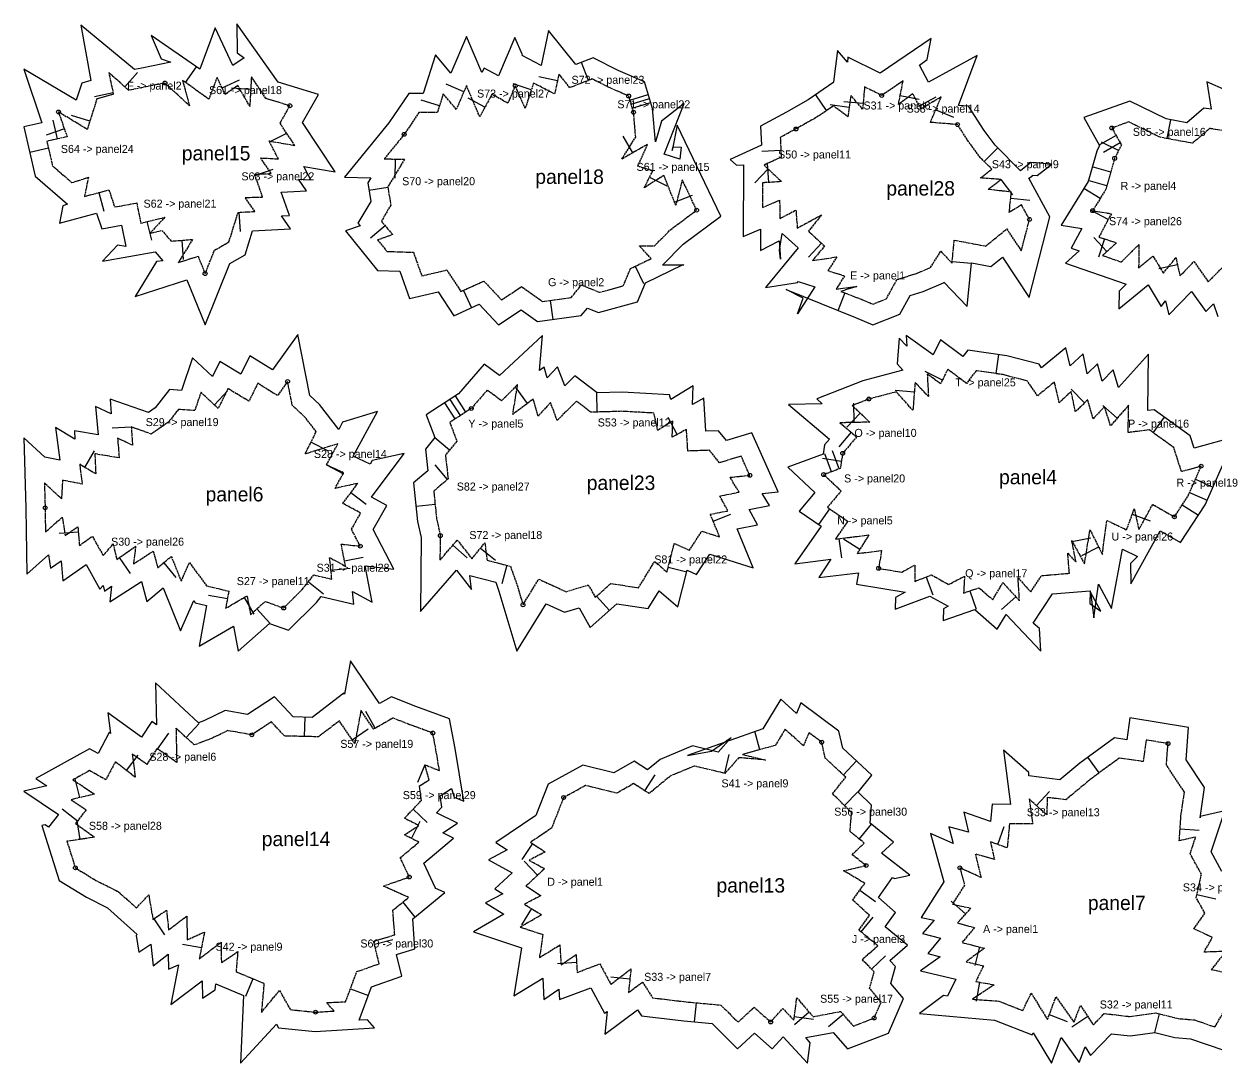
# Model space of a CAD drawing. Header units: millimetres. Extents: x 6 to 1482, y 6 to 1157.
# Drawn here: x 6 to 751, y 6 to 655 of the extents above; entities that cross this region are included whole.
import ezdxf

# ---------------------------------------------------------------- set-up
doc = ezdxf.new("R2010")
doc.units = ezdxf.units.MM
doc.linetypes.add('DASHED', pattern=[1.524, 1.27, -0.254])
for name, color, linetype in [('CUT', 1, 'Continuous'), ('LABELS', 8, 'Continuous'), ('MARKS', 7, 'Continuous'), ('SEAL', 5, 'DASHED')]:
    doc.layers.add(name, color=color, linetype=linetype)

msp = doc.modelspace()

# ---------------------------------------------------------------- linework, layer by layer
at = {"layer": 'CUT'}
for points in [[(200.385, 562.701), (180.122, 593.59), (190, 611.111), (164.815, 618.764), (139.077, 655.135), (139.25, 636.951), (143.604, 633.957), (136.544, 629.019), (125.506, 652.545), (115.86, 626.904), (85.519, 647.944), (91.742, 633.182), (97.797, 631.118), (79.62, 627.503), (75.028, 626.563), (41.651, 654.238), (47.837, 619.65), (42.175, 618.031), (38.773, 607.38), (6.061, 626.75), (17.282, 593.335), (6, 590.724), (13.049, 560.053), (33.303, 542.447), (30.404, 541.508), (28.174, 530.689), (51.393, 536.926), (54.722, 527.087), (67.077, 529.339), (69.79, 516.008), (64.581, 516.992), (55.187, 506.863), (87.966, 512.696), (92.91, 507.02), (88.788, 506.705), (75.49, 484.85), (107.886, 495.154), (119.223, 467.094), (134.706, 505.419), (144.173, 510.918), (148.858, 525.869), (172.677, 527.205), (166.974, 535.277), (172.034, 535.408), (166.841, 549.98), (182.521, 550.744), (177.5, 558.123), (185.23, 557.715), (180.93, 566.064)], [(377.279, 625.962), (361.704, 633.868), (350.914, 629.65), (333.822, 651.05), (329.131, 629.216), (317.369, 635.319), (317.519, 635.779), (312.746, 646.569), (302.539, 622.572), (293.651, 627.559), (292.106, 624.704), (282.597, 647.189), (272.795, 624.324), (263.084, 635.828), (255.518, 611.724), (246.438, 611.712), (233.955, 593.289), (206.385, 559.278), (222.739, 558.965), (220.813, 555.788), (222.685, 544.277), (214.674, 530.592), (216.018, 529.003), (206.938, 525.775), (227.004, 501.167), (240.784, 500.75), (246.915, 483.639), (264.809, 487.815), (274.67, 472.763), (290.502, 479.991), (302.593, 467.094), (316.686, 476.479), (326.952, 469.143), (354.225, 473.009), (358.015, 477.625), (364.955, 474.823), (389.267, 481.443), (394.295, 493.472), (417.898, 504.801), (418.233, 504.443), (404.876, 504.458), (417.948, 517.565), (441.314, 535.043), (414.02, 591.928), (411.052, 575.965), (411.688, 578.358), (416.568, 578.205), (415.867, 570.651), (405.988, 573.676), (418.556, 605.348), (404.284, 594.41), (400.513, 581.431), (398.724, 602.185), (393.698, 618.888)], [(636.101, 560.685), (638.924, 560.371), (648.096, 567.532), (634.983, 568.525), (628.585, 563.42), (612.686, 579.382), (605.936, 588.478), (596.064, 603.708), (589.831, 604.208), (601.584, 635.284), (571.127, 618.73), (565.432, 629.401), (570.202, 632.928), (572.83, 646.037), (540.979, 624.289), (520.835, 634.373), (520.555, 631.258), (514.334, 638.514), (511.686, 618.997), (512.056, 618.717), (495.864, 607.574), (482.508, 599.962), (466.181, 591.206), (466.756, 579.404), (447.314, 570.43), (451.116, 566.822), (455.478, 567.102), (455.328, 522.256), (466.212, 526.893), (466.261, 513.653), (477.745, 519.702), (478.641, 508.186), (477.965, 513.75), (479.686, 524.247), (489.662, 515.207), (469.27, 490.489), (489.358, 493.636), (489.733, 494.221), (500.145, 490.97), (489.374, 474.091), (492.836, 483.744), (482.153, 489.212), (525.493, 471.65), (536.414, 467.094), (553.302, 473.905), (559.619, 485.384), (567.869, 488.004), (580.551, 493.387), (580.756, 493.712), (595.352, 478.586), (597.917, 505.814), (610.116, 503.525), (617.322, 509.38), (633.943, 484.267), (647.021, 534.559), (633.758, 558.834), (636.052, 560.231)], [(177.155, 461.094), (161.26, 439.079), (147.201, 447.869), (141.6, 436.427), (128.534, 444.265), (123.837, 434.77), (111.395, 446.5), (104.391, 426.22), (96.969, 426.741), (88.005, 415.22), (83.806, 412.295), (59.951, 420.797), (60.551, 411.59), (50.84, 416.236), (52.33, 398.399), (37.646, 400.863), (37.884, 395.809), (25.836, 403.028), (28.455, 382.641), (19.064, 384.467), (19.068, 384.525), (6, 396.601), (7.305, 352.607), (7.84, 311.465), (21.408, 323.424), (22.635, 315.177), (29.354, 319.65), (30.285, 307.15), (44.875, 317.531), (53.568, 302.095), (55.471, 304.331), (56.293, 300.774), (60.79, 303.877), (59.627, 294.032), (79.466, 306.798), (82.745, 294.283), (93.069, 302.792), (103.785, 275.939), (112.09, 294.872), (113.081, 293.528), (120.16, 291.806), (115.439, 266.524), (136.868, 279.028), (139.977, 263.22), (159.455, 280.699), (171.399, 276.392), (188.787, 293.803), (191.785, 297.529), (212.112, 292.712), (211.293, 300.546), (223.659, 293.949), (219.177, 316.516), (237.067, 314.595), (224.318, 339.219), (232.851, 354.359), (223.227, 359.536), (243.514, 386.69), (223.593, 382.412), (222.397, 380.215), (211.71, 385.163), (226.823, 413.051), (205.047, 406.309), (202.751, 401.726), (190.739, 417.37), (184.717, 423.04)], [(402.917, 301.031), (414.547, 290.972), (420.412, 313.844), (426.298, 311.192), (434.6, 324.002), (461.551, 315.315), (451.499, 339.83), (464.282, 342.269), (459.109, 351.701), (471.893, 354.3), (467.32, 361.835), (477.275, 362.803), (460.723, 399.761), (444.859, 394.845), (439.994, 400.984), (432.027, 400.716), (430.767, 421.269), (423.682, 417.454), (424.046, 429.137), (410.09, 420.426), (409.423, 423.48), (379.726, 425.141), (364.102, 424.669), (350.236, 435.353), (343.898, 429.072), (339.44, 441), (332.918, 433.958), (330.987, 440.778), (328.05, 438.586), (329.975, 460.456), (303.183, 435.496), (293.631, 442.553), (277.564, 424.021), (257.39, 410.972), (262.803, 396.731), (256.868, 389.475), (258.4, 375.901), (249.514, 368.38), (251.912, 344.322), (254.144, 334.286), (253.681, 288.054), (276.316, 313.808), (285.723, 301.753), (285.746, 301.781), (284.563, 310.543), (300.81, 306.331), (302.753, 300.784), (313.991, 263.22), (332.319, 292.963), (343.804, 287.675), (352.86, 290.403), (359.784, 278.092), (376.421, 292.878), (396.104, 289.878)], [(487.725, 317.873), (510.02, 320.781), (502.695, 309.29), (527.358, 312.311), (526.183, 305.157), (556.527, 300.168), (550.418, 296.843), (550.364, 289.47), (572.058, 297.727), (583.476, 291.326), (580.566, 289.812), (580.199, 282.476), (600.013, 289.346), (614.119, 277.041), (619.611, 286.135), (641.238, 263.22), (640.369, 277.437), (636.537, 280.768), (648.571, 299.058), (672.064, 301.04), (671.946, 293.063), (678.88, 288.31), (672.307, 300.165), (674.366, 284.079), (677.261, 305.145), (685.527, 289.955), (692.273, 327), (701.604, 322.502), (697.379, 318.088), (697.62, 305.464), (715.823, 338.515), (728.593, 331.248), (743.919, 354.628), (762.638, 397.256), (737.07, 390.103), (734.56, 397.905), (712.169, 414.085), (708.096, 413.553), (708.59, 448.92), (689.905, 428.018), (686.417, 439.127), (679.712, 432.048), (676.694, 442.737), (670.279, 436.596), (667.724, 449.097), (659.698, 441.51), (657.014, 452.803), (641.773, 440.37), (640.294, 442.513), (620.101, 447.801), (595.617, 451.348), (592.524, 447.305), (578.694, 457.689), (574.123, 448.33), (557.114, 460.379), (557.551, 453.838), (552.87, 458.909), (551.612, 442.77), (555.181, 438.76), (530.121, 432.205), (501.438, 420.891), (504.799, 417.734), (483.682, 417.286), (509.289, 395.749), (506.211, 392.133), (505.277, 386.265), (483.275, 378.197), (500.032, 362.388), (490.28, 350.749), (503.984, 341.366)], [(224.959, 28.094), (220.645, 33.007), (215.485, 32.766), (223.271, 53.701), (242.214, 60.306), (238.875, 73.954), (250.338, 77.465), (248.953, 96.187), (269.075, 112.483), (263.013, 115.207), (263.174, 115.263), (255.924, 131.01), (274.49, 146.424), (267.674, 149.887), (276.816, 155.874), (263.682, 162.406), (267.018, 165.873), (266.032, 173.062), (273.194, 177.555), (274.749, 172.097), (280.955, 169.59), (275.474, 202.592), (271.991, 221.131), (250.799, 228.838), (235.601, 234.838), (228.235, 230.583), (210.101, 257.22), (206.266, 236.505), (205.937, 236.988), (186.112, 221.933), (174.217, 222.212), (162.572, 234.878), (145.799, 223.703), (131.679, 226.176), (118.418, 219.792), (115.15, 218.567), (88.337, 243.44), (88.967, 217.332), (85.938, 219.469), (79.556, 209.657), (58.495, 224.71), (60.091, 211.803), (59.281, 212.434), (52.358, 199.459), (47.083, 202.404), (13.447, 183.881), (20.44, 179.266), (6, 175.809), (27.586, 161.405), (21.345, 153.295), (19.314, 154.784), (17.163, 154.477), (28.104, 120.098), (45.113, 109.678), (58.297, 103.044), (76.795, 86.379), (76.147, 85.713), (77.89, 75.411), (85.289, 80.398), (86.724, 66.784), (96.234, 74.027), (96.416, 64.618), (102.673, 67.439), (97.887, 42.615), (117.454, 57.515), (117.53, 46.497), (125.57, 51.856), (125.874, 55.449), (143.286, 48.15), (141.368, 6), (163.808, 30.253), (164.987, 28.151), (188, 25.773)], [(491.455, 231.105), (488.582, 224.403), (478.809, 233.329), (467.658, 214.758), (420.637, 198.165), (435.553, 200.835), (447.762, 209.297), (439.743, 200.318), (423.735, 204.093), (403.534, 195.713), (395.685, 189.203), (387.322, 194.608), (374.639, 187.414), (355.219, 192.178), (333.621, 180.313), (325.849, 160.66), (300.902, 143.908), (308.022, 139.184), (296.241, 133.081), (310.961, 124.949), (300.265, 114.948), (305.211, 111.741), (294.288, 106.043), (305.911, 98.953), (286.955, 88.035), (316.871, 78.113), (312.185, 48.06), (330.103, 59.102), (330.92, 45.839), (340.295, 52.137), (340.697, 45.687), (360.232, 53.079), (368.818, 37.158), (370.385, 38.361), (368.879, 24.075), (389.331, 39.34), (391.787, 35.562), (418.373, 32.352), (435.988, 30.732), (451.837, 14.946), (462.361, 24.709), (473.499, 14.918), (480.274, 22.404), (495.564, 6), (497.237, 18.685), (494.452, 21.921), (511.629, 25.224), (520.561, 14.879), (546.225, 24.798), (555.51, 46.287), (547.601, 55.645), (550.547, 66.385), (547.041, 70.028), (558.025, 79.647), (543.994, 91.192), (550.45, 100.04), (539.814, 109.54), (548.713, 121.915), (549.853, 121.235), (559.472, 123.473), (541.818, 137.128), (549.166, 144.086), (534.582, 155.986), (535.507, 167.043), (527.276, 175.222), (535.7, 185.903), (517.516, 202.754), (515.212, 213.374)]]:
    msp.add_lwpolyline(points, close=True, dxfattribs=at)
for points in [[(769.652, 608.108), (744.97, 618.935), (747.752, 601.758), (743.143, 602.479), (732.58, 593.399), (719.545, 595.787), (696.986, 606.883), (668.128, 596.583), (678.025, 579.187), (676.192, 575.523), (670.77, 556.659), (654.096, 529.349), (666.813, 527.344), (660.223, 515.003), (665.216, 513.375), (656.77, 505.708), (694.671, 492.617), (690.167, 488.17), (690.004, 477.189), (708.264, 492.109), (716.458, 478.691), (719.253, 482.136), (721.172, 473.3), (735.455, 487.956), (744.292, 475.418), (749.21, 480.36), (751.767, 472.34)], [(754.336, 125.802), (747.612, 138.011), (756.143, 163.629), (740.862, 160.153), (740.791, 159.177), (743.489, 178.197), (732.021, 195.391), (733.552, 215.628), (696.948, 221.634), (695.036, 207.995), (687.215, 209.184), (665.58, 193.273), (653.237, 183.036), (633.787, 185.46), (633.856, 187.472), (617.981, 201.4), (622.367, 167.562), (610.81, 167.685), (609.794, 156.953), (593.288, 162.815), (596.141, 150.22), (583.89, 153.664), (586.454, 143.107), (572.429, 149.503), (580.672, 119.149), (566.501, 97.005), (574.705, 95.318), (567.282, 86.992), (578.618, 83.963), (570.674, 74.455), (578.425, 72.465), (566.222, 63.596), (588.098, 58.532), (582.944, 47.858), (580.574, 48.269), (565.472, 37.114), (612.407, 32.892), (635.822, 23.624), (636.448, 24.89), (648.038, 6), (654.043, 22.011), (665.181, 6.386), (668.92, 16.1), (672.413, 10.879), (685.469, 24.392), (697.06, 23.039), (712.507, 25.177), (725.067, 22.012), (734.793, 21.179), (755.546, 14.013)]]:
    msp.add_lwpolyline(points, dxfattribs=at)
at = {"layer": 'MARKS'}
for p, q in [((106.982, 618.498), (113.953, 628.265)), ((358.674, 619.799), (354.305, 630.975)), ((69.097, 615.792), (77.036, 624.791)), ((129.829, 615.08), (140.693, 620.177)), ((339.334, 619.576), (327.602, 622.096)), ((61.764, 612.108), (50.04, 609.551)), ((147.717, 614.208), (135.735, 614.868)), ((280.838, 612.63), (269.808, 617.358)), ((323.015, 613.955), (311.608, 617.681)), ((384.582, 607.538), (396.073, 610.995)), ((507.499, 601.014), (500.696, 610.899)), ((265.652, 603.942), (254.203, 607.536)), ((294.051, 603.085), (283.497, 608.796)), ((385.346, 604.998), (396.837, 608.455)), ((386.111, 602.457), (397.602, 605.915)), ((521.606, 602.855), (509.715, 604.468)), ((530.279, 605.362), (518.327, 606.435)), ((553.436, 610.351), (565.202, 607.992)), ((565.423, 603.931), (576.009, 609.581)), ((47.191, 594.296), (35.76, 597.947)), ((575.624, 601.444), (586.671, 596.757)), ((31.324, 589.5), (19.991, 585.553)), ((27.07, 583.283), (24.364, 594.974)), ((720.278, 583.453), (722.441, 595.256)), ((159.536, 581.394), (170.204, 586.889)), ((386.455, 574.615), (380.477, 585.02)), ((688.29, 585.411), (677.86, 579.477)), ((689.827, 575.956), (679.095, 581.325)), ((21.355, 577.487), (9.66, 574.799)), ((478.939, 575.928), (466.953, 575.344)), ((605.854, 569.237), (614.356, 577.706)), ((690.951, 580.734), (680.521, 574.8)), ((237.919, 570.677), (237.69, 558.679)), ((471.42, 556.1), (470.651, 568.076)), ((150.377, 560.433), (161.68, 564.461)), ((396.831, 559.297), (407.579, 553.96)), ((470.994, 564.506), (462.735, 555.8)), ((684.946, 562.538), (673.413, 565.853)), ((233.442, 552.893), (221.597, 550.966)), ((616.228, 557.875), (623.612, 548.416)), ((678.353, 546.05), (668.111, 552.304)), ((682.472, 553.933), (670.939, 557.248)), ((52.923, 549.762), (56.036, 538.173)), ((412.462, 543.784), (423.62, 548.199)), ((622.5, 546.356), (634.432, 545.08)), ((140.369, 537.412), (141.041, 525.431)), ((683.349, 532.832), (672.764, 538.485)), ((82.92, 531.6), (85.79, 519.948)), ((231.709, 529.04), (222.549, 521.287)), ((682.536, 512.891), (674.471, 521.776)), ((104.614, 519.948), (105.527, 507.983)), ((504.205, 518.221), (496.147, 509.329)), ((681.098, 520.819), (677.379, 509.41)), ((585.949, 506.717), (597.896, 505.592)), ((387.941, 503.733), (393.134, 492.915)), ((726.648, 504.627), (714.921, 502.08)), ((280.633, 488.677), (285.617, 477.761)), ((518.882, 487.078), (514.549, 475.887)), ((334.716, 482.363), (336.4, 470.482)), ((613.417, 436.644), (615.138, 448.52)), ((579.817, 432.647), (569.035, 437.913)), ((124.999, 417.184), (133.23, 425.916)), ((320.686, 418.109), (313.506, 427.724)), ((364.217, 412.667), (363.855, 424.662)), ((562.277, 425.189), (550.313, 426.122)), ((668.578, 418.355), (660.279, 427.023)), ((275.419, 408.342), (268.902, 418.418)), ((278.784, 410.519), (272.266, 420.595)), ((282.148, 412.695), (275.631, 422.771)), ((524.674, 406.152), (524.42, 418.149)), ((528.427, 412.003), (520.211, 403.256)), ((689.035, 408.876), (680.031, 416.808)), ((73.116, 403.317), (61.142, 402.536)), ((414.114, 398.672), (408.425, 409.238)), ((711.55, 399.727), (718.579, 409.453)), ((271.939, 388.947), (262.65, 396.544)), ((522.764, 400.095), (515.04, 390.912)), ((44.049, 378.125), (50.217, 388.418)), ((185.409, 393.903), (196.138, 388.527)), ((515.336, 377.172), (511.205, 388.438)), ((516.719, 381.812), (504.868, 383.699)), ((510.48, 375.391), (506.349, 386.658)), ((195.113, 379.723), (205.663, 374.006)), ((270.604, 370.51), (262.851, 379.669)), ((737.851, 370.654), (748.838, 365.829)), ((210.362, 362.407), (219.943, 355.182)), ((734.243, 362.438), (745.23, 357.613)), ((262.922, 354.849), (250.981, 353.658)), ((509.233, 352.315), (502.453, 342.414)), ((729.654, 354.755), (739.69, 348.176)), ((436.642, 344.434), (447.745, 348.986)), ((698.385, 348.819), (709.665, 344.727)), ((40.042, 337.718), (28.076, 336.827)), ((273.94, 329.446), (283.037, 321.62)), ((515.184, 333.556), (516.736, 321.656)), ((528.139, 326.88), (518.021, 333.331)), ((660.763, 331.719), (672.536, 334.038)), ((677.425, 328.348), (666.716, 322.934)), ((65.629, 321.797), (72.445, 311.92)), ((206.295, 319.779), (218.065, 322.117)), ((291.29, 327.712), (300.619, 320.164)), ((93.36, 318.583), (100.993, 309.324)), ((197.836, 313.862), (209.771, 315.109)), ((307.627, 316.96), (304.615, 305.344)), ((408.545, 315.878), (420.169, 312.897)), ((183.767, 306.706), (193.115, 299.182)), ((569.577, 309.622), (573.845, 298.406)), ((133.137, 295.929), (121.341, 298.131)), ((596.964, 300.99), (600.896, 289.653)), ((143.55, 296.821), (149.598, 286.457)), ((363.806, 297.72), (371.777, 288.751)), ((625.645, 297.333), (616.771, 289.254)), ((151.578, 289.754), (159.592, 280.823)), ((225.556, 215.179), (219.555, 225.57)), ((107.435, 209.356), (115.596, 218.154)), ((181.412, 210.04), (181.693, 222.037)), ((89.582, 202.212), (96.499, 212.018)), ((211.131, 207.986), (221.058, 214.729)), ((465.797, 201.792), (462.597, 213.357)), ((70.058, 188.82), (77.435, 198.285)), ((443.866, 187.017), (446.62, 198.696)), ((517.928, 186.011), (526.085, 194.813)), ((677.812, 187.374), (670.703, 197.041)), ((256.498, 192.413), (252.003, 181.287)), ((40.891, 171.823), (38.097, 183.493)), ((393.928, 176.05), (400.442, 186.128)), ((518.579, 166.947), (527.037, 175.459)), ((638.606, 166.847), (646.712, 175.696)), ((39.514, 157.229), (30.004, 164.548)), ((249.22, 164.681), (257.868, 156.362)), ((41.096, 145.767), (39.403, 157.647)), ((248.114, 146.365), (253.55, 157.063)), ((527.858, 145.984), (535.445, 155.281)), ((614.347, 142.601), (618.363, 153.909)), ((728.273, 152.438), (740.242, 151.574)), ((323.672, 143.203), (317.038, 133.203)), ((326.837, 123.365), (318.641, 132.131)), ((528.248, 114.009), (537.991, 107.004)), ((242.754, 106.609), (250.306, 97.283)), ((594.228, 99.186), (585.271, 107.171)), ((738.808, 111.316), (750.52, 108.702)), ((323.059, 102.548), (316.809, 92.304)), ((529.016, 87.975), (536.641, 97.242)), ((87.13, 96.111), (93.837, 86.161)), ((224.948, 80.379), (236.604, 83.231)), ((116.917, 77.932), (105.134, 80.204)), ((602.985, 78.549), (600.001, 66.926)), ((351.278, 68.798), (339.301, 68.051)), ((535.539, 64.673), (544.184, 72.995)), ((384.558, 58.352), (372.624, 59.61)), ((149.059, 58.741), (144.42, 47.674)), ((209.977, 52.38), (221.224, 48.197)), ((603.053, 56.553), (601.005, 44.729)), ((425.921, 43.709), (424.822, 31.759)), ((496.579, 37.844), (487.484, 30.016)), ((487.298, 35.087), (499.195, 33.517)), ((517.802, 36.436), (508.719, 28.594)), ((646.585, 36.3), (657.821, 32.086)), ((670.622, 35.137), (660.648, 28.464)), ((715.19, 36.876), (712.258, 25.239))]:
    msp.add_line(p, q, dxfattribs=at)
for centre in [(94.119, 618.152), (312.962, 616.417), (383.818, 610.078), (383.818, 610.078), (541.917, 610.4), (172.203, 603.977), (172.203, 603.977), (27.632, 600.101), (386.875, 599.917), (488.316, 589.46), (589.21, 592.219), (685.629, 590.088), (243.601, 586.132), (687.42, 571.144), (426.284, 538.786), (673.687, 538.408), (634.211, 532.978), (634.211, 532.978), (119.222, 499.128), (170.755, 431.73), (170.755, 431.73), (533.855, 420.778), (285.513, 414.871), (517.532, 386.92), (741.458, 378.869), (741.458, 378.869), (459.5, 373.132), (459.5, 373.132), (505.624, 373.61), (19.302, 352.863), (724.734, 347.251), (266.167, 335.498), (216.142, 328.911), (539.968, 315.052), (539.968, 315.052), (168.296, 290.267), (317.816, 292.302), (148.457, 211.054), (261.461, 212.192), (504.437, 206.443), (504.437, 206.443), (720.756, 205.567), (720.756, 205.567), (343.189, 171.878), (38.184, 127.996), (532.148, 129.436), (590.709, 127.978), (246.75, 122.243), (188.243, 37.812), (188.243, 37.812), (472.538, 31.74), (537.205, 34.177)]:
    msp.add_circle(centre, 1.2, dxfattribs=at)
at = {"layer": 'SEAL'}
for points in [[(175.187, 579.235), (166.08, 593.118), (172.203, 603.977), (157.231, 608.527), (148.15, 622.072), (147.132, 603.583), (139.705, 616.587), (131.737, 611.014), (126.723, 621.7), (121.595, 608.068), (105.13, 619.82), (109.497, 603.851), (94.119, 618.152), (81.995, 615.741), (71.575, 613.606), (59.023, 624.679), (61.96, 611.208), (51.652, 608.26), (45.572, 589.226), (27.632, 600.101), (33.01, 584.657), (20.379, 581.734), (23.869, 566.547), (36.058, 555.952), (46.318, 559.273), (43.856, 547.327), (59.152, 551.435), (62.767, 540.751), (76.492, 543.253), (79.057, 530.649), (94.14, 534.363), (84.733, 524.258), (92.197, 526.109), (98.003, 519.444), (111.395, 520.466), (102.465, 506.012), (114.824, 510.013), (119.222, 499.128), (125.12, 513.729), (134.116, 518.954), (139.892, 537.385), (150.375, 537.973), (144.217, 546.689), (155.173, 546.974), (150.111, 561.179), (160.56, 561.688), (153.961, 571.385), (164.991, 570.802), (159.227, 581.994)], [(372.184, 615.091), (361.066, 620.734), (347.053, 615.256), (340.239, 623.787), (337.561, 611.323), (324.388, 618.158), (319.207, 602.297), (312.962, 616.417), (308.342, 605.555), (298.405, 611.131), (290.777, 597.036), (282.522, 616.558), (276.164, 601.729), (267.995, 611.406), (264.332, 599.735), (252.808, 599.72), (243.601, 586.132), (231.177, 570.806), (243.799, 570.564), (233.367, 553.35), (235.223, 541.941), (229.321, 531.86), (236.389, 523.509), (226.994, 520.169), (232.843, 512.996), (249.323, 512.497), (254.604, 497.756), (270.251, 501.407), (279.061, 487.959), (293.36, 494.487), (304.398, 482.714), (316.926, 491.057), (330.022, 481.698), (347.915, 484.235), (354.334, 492.052), (365.701, 487.463), (380.457, 491.481), (384.984, 502.314), (397.949, 508.537), (390.509, 516.474), (399.901, 516.463), (410.065, 526.654), (426.284, 538.786), (417.322, 557.802), (413.266, 541.751), (405.851, 560.493), (393.587, 552.762), (398.828, 563.318), (389.534, 566.164), (395.609, 579.874), (379.562, 570.655), (388.212, 584.411), (386.875, 599.917), (383.818, 610.078)], [(622.899, 550.082), (608.327, 551.706), (616.271, 557.909), (603.638, 558.866), (610.628, 564.444), (603.569, 571.531), (596.073, 581.632), (589.21, 592.219), (572.286, 593.576), (579.026, 609.464), (566.454, 601.999), (561.389, 611.489), (552.32, 604.784), (555.274, 619.52), (541.917, 610.4), (531.212, 615.759), (529.963, 601.849), (522.63, 610.402), (520.816, 597.032), (511.72, 603.919), (502.248, 597.4), (488.316, 589.46), (478.536, 584.215), (479.135, 571.902), (468.414, 566.953), (479.32, 556.607), (467.44, 555.845), (467.389, 540.439), (478.144, 545.021), (478.187, 533.498), (488.293, 538.821), (489.17, 527.561), (504.257, 535.756), (496.105, 525.563), (506.208, 516.406), (498.643, 507.236), (513.823, 509.614), (508.308, 500.992), (518.704, 497.746), (513.367, 489.382), (526.323, 491.102), (516.418, 488.032), (529.97, 482.785), (536.491, 480.064), (544.849, 483.435), (551.418, 495.371), (563.7, 499.271), (572.403, 502.965), (578.764, 513.057), (585.854, 505.709), (587.203, 520.034), (606.864, 516.345), (620.025, 527.039), (629.101, 513.326), (634.211, 532.978), (629.257, 542.045), (621.537, 537.344)], [(512.973, 333.267), (533.956, 336.004), (526.491, 324.295), (541.794, 326.169), (539.968, 315.052), (554.408, 312.677), (562.566, 317.117), (562.492, 306.925), (573.033, 310.937), (583.688, 304.964), (593.596, 310.12), (593.072, 299.641), (602.657, 302.964), (611.236, 295.48), (617.655, 306.109), (627.933, 294.819), (627.099, 309.05), (635.026, 300.304), (641.751, 310.526), (659.125, 311.991), (658.105, 324.431), (663.297, 318.85), (660.628, 332.4), (668.579, 317.873), (672.025, 339.028), (679.749, 323.751), (682.519, 345.025), (694.852, 339.079), (699.647, 352.299), (702.511, 339.22), (711.182, 354.963), (724.734, 347.251), (733.335, 360.37), (741.458, 378.869), (729.184, 375.435), (724.342, 390.483), (709, 401.57), (695.823, 399.851), (696.162, 416.966), (684.836, 404.108), (681.086, 416.049), (673.902, 408.465), (670.571, 420.263), (662.874, 412.895), (660.287, 425.554), (652.83, 418.505), (649.765, 431.404), (639.283, 422.853), (632.947, 432.032), (617.713, 436.021), (600.868, 438.462), (594.828, 430.568), (583.103, 439.373), (578.708, 430.376), (570.367, 436.285), (571.084, 422.336), (562.739, 431.113), (561.384, 413.744), (551.106, 425.291), (533.855, 420.778), (523.453, 416.675), (534.435, 406.359), (515.786, 405.964), (526.25, 397.163), (517.532, 386.92), (516.02, 377.423), (505.624, 373.61), (516.497, 363.353), (507.972, 353.179), (520.715, 344.453)], [(170.755, 431.73), (164.418, 422.952), (152.126, 430.637), (146.632, 419.414), (133.52, 427.28), (127.404, 414.917), (116.675, 425.03), (112.729, 413.604), (102.511, 414.322), (96.358, 406.414), (85.596, 398.917), (73.113, 403.366), (73.859, 391.919), (64.541, 396.378), (65.574, 384.009), (50.332, 386.566), (50.923, 374.005), (40.89, 380.017), (42.473, 367.69), (30.205, 370.076), (29.499, 358.546), (18.842, 368.394), (19.302, 352.863), (19.499, 337.738), (30.031, 347.02), (31.724, 335.641), (39.797, 341.014), (40.672, 329.267), (48.787, 335.04), (55.582, 322.974), (61.792, 330.268), (64.009, 320.678), (75.82, 328.829), (74.528, 317.89), (86.882, 325.84), (89.596, 315.481), (98.121, 322.507), (104.308, 307.004), (109.432, 318.687), (120.151, 304.158), (134.043, 300.78), (132.051, 290.111), (145.387, 297.893), (147.677, 286.253), (156.778, 294.421), (168.296, 290.267), (179.841, 301.828), (187.184, 310.952), (198.418, 308.289), (197.01, 321.766), (206.954, 316.461), (204.227, 330.191), (216.142, 328.911), (210.68, 339.461), (216.388, 349.589), (205.225, 355.594), (214.683, 368.136), (200.428, 364.965), (205.733, 374.706), (195.07, 379.643), (202.242, 392.878), (181.71, 386.52), (188.655, 400.381), (181.809, 409.295), (173.695, 416.935)], [(400.057, 319.37), (407.737, 312.727), (412.332, 330.645), (421.832, 326.365), (429.53, 338.245), (440.65, 334.66), (434.825, 348.865), (445.827, 350.964), (440.754, 360.215), (452.782, 362.66), (447.154, 371.933), (459.5, 373.132), (454.118, 385.151), (440.559, 380.95), (434.348, 388.788), (420.765, 388.331), (419.938, 401.809), (411.04, 397.017), (411.353, 407.068), (401.999, 401.23), (399.645, 412.008), (379.572, 413.131), (360.176, 412.545), (351.227, 419.44), (339.158, 407.479), (335.015, 418.562), (327.196, 410.119), (324.192, 420.728), (311.459, 411.219), (314.482, 429.87), (304.432, 419.653), (295.427, 426.306), (285.513, 414.871), (272.054, 406.166), (276.486, 394.507), (269.36, 385.793), (271.042, 370.881), (262.08, 363.295), (263.782, 346.226), (266.167, 335.498), (265.892, 320.092), (276.768, 332.733), (285.893, 321.041), (293.915, 330.957), (295.376, 320.136), (310.018, 316.34), (314.17, 304.489), (317.816, 292.302), (327.681, 308.31), (344.695, 300.476), (358.606, 304.667), (362.944, 296.954), (372.661, 305.59), (390.024, 302.943)], [(199.82, 38.539), (195.176, 43.828), (207.002, 44.382), (213.991, 63.173), (227.966, 68.046), (224.525, 82.109), (237.664, 86.134), (236.523, 101.562), (246.364, 109.532), (230.609, 116.612), (246.75, 122.243), (241.171, 134.358), (252.778, 143.995), (243.764, 148.575), (252.734, 154.448), (243.698, 158.942), (254.339, 170.003), (253.09, 179.109), (259.183, 182.932), (256.479, 192.421), (265.612, 188.731), (263.657, 200.501), (261.461, 212.192), (246.544, 217.616), (236.584, 221.548), (224.586, 214.619), (216.592, 226.362), (212.749, 205.604), (203.119, 219.781), (190.026, 209.838), (168.836, 210.335), (160.684, 219.201), (148.457, 211.054), (133.408, 213.69), (123.135, 208.745), (112.422, 204.73), (101.02, 215.307), (101.539, 193.776), (89.203, 202.479), (82.779, 192.603), (73.758, 199.051), (75.553, 184.538), (63.154, 194.201), (57.187, 183.02), (47.043, 188.683), (36.639, 182.954), (50.148, 174.04), (35.52, 170.537), (44.926, 164.262), (38.347, 155.712), (50.154, 147.058), (32.9, 144.599), (38.184, 127.996), (50.954, 120.172), (65.131, 113.039), (76.248, 103.024), (84.035, 111.026), (86.617, 95.766), (95.13, 101.504), (96.421, 89.255), (107.773, 97.902), (108.061, 83.033), (118.837, 87.893), (115.619, 71.202), (129.288, 81.611), (129.376, 68.814), (139.622, 75.642), (138.566, 63.14), (156.016, 55.825), (154.404, 37.711), (165.717, 51.381), (172.409, 39.448), (188.243, 37.812)], [(496.483, 212.379), (492.957, 204.155), (481.546, 214.577), (475.478, 204.471), (454.917, 198.781), (469.394, 195.33), (452.7, 196.811), (443.938, 187), (424.754, 191.523), (409.802, 185.321), (396.567, 174.345), (386.917, 180.582), (376.411, 174.624), (356.9, 179.41), (343.189, 171.878), (335.636, 152.778), (322.518, 143.969), (331.65, 137.911), (321.672, 132.741), (331.222, 127.466), (319.672, 116.666), (329, 110.618), (318.667, 105.227), (329.438, 98.656), (316.142, 90.998), (330.293, 86.304), (328.053, 71.935), (340.848, 79.821), (341.609, 67.476), (350.968, 73.763), (351.661, 62.666), (365.808, 68.019), (372.689, 55.26), (385.249, 64.904), (383.689, 50.103), (392.413, 56.614), (398.792, 46.804), (419.642, 44.286), (441.393, 42.286), (452.133, 31.589), (462.145, 40.877), (472.538, 31.74), (480.144, 40.143), (486.995, 32.793), (488.847, 46.828), (499.012, 35.017), (516.177, 38.318), (524.119, 29.119), (537.205, 34.177), (541.545, 44.22), (534.357, 52.725), (537.17, 62.979), (529.672, 70.767), (539.485, 79.362), (527.627, 89.118), (534.349, 98.332), (523.769, 107.781), (531.335, 118.302), (518.126, 126.174), (532.148, 129.436), (523.393, 136.208), (531.005, 143.416), (522.096, 150.686), (523.083, 162.472), (511.227, 174.252), (519.415, 184.633), (506.589, 196.519), (504.437, 206.443)]]:
    msp.add_lwpolyline(points, close=True, dxfattribs=at)
for points in [[(762.242, 587.344), (746.763, 589.767), (736.055, 580.562), (715.744, 584.283), (696.242, 593.876), (685.629, 590.088), (691.625, 579.55), (687.42, 571.144), (681.856, 551.788), (673.687, 538.408), (685.345, 536.57), (677.551, 521.976), (688.583, 518.379), (679.834, 510.437), (691.544, 506.393), (702.603, 517.311), (702.386, 502.803), (711.331, 510.111), (717.845, 499.445), (725.677, 509.097), (728.16, 497.664), (736.943, 506.676), (745.868, 494.012), (754.644, 502.828)], [(760.499, 61.573), (747.935, 64.277), (756.971, 75.796), (743.273, 75.359), (748.455, 84.515), (736.906, 89.903), (743.847, 99.64), (738.358, 109.299), (741.636, 123.987), (734.567, 136.821), (738.024, 147.202), (727.726, 144.859), (728.852, 160.453), (730.965, 175.348), (719.744, 192.173), (720.756, 205.567), (707.127, 207.804), (705.235, 194.307), (690.323, 196.574), (672.971, 183.813), (656.903, 170.487), (645.326, 171.929), (644.95, 161.036), (633.986, 171.079), (636.229, 155.413), (621.716, 155.568), (620.288, 140.491), (609.806, 144.214), (612.298, 133.213), (600.393, 136.559), (603.944, 121.942), (590.709, 127.978), (593.646, 117.16), (586.019, 105.243), (597.52, 102.878), (589.208, 93.554), (599.885, 90.701), (592.073, 81.351), (606.106, 77.748), (594.556, 69.354), (605.434, 66.836), (600.668, 56.966), (612.139, 54.979), (598.61, 45.912), (615.107, 44.73), (629.962, 38.849), (635.316, 49.68), (645.425, 33.205), (650.725, 47.339), (661.998, 31.524), (666.03, 42), (674.117, 29.912), (680.965, 36.999), (696.931, 35.135), (713.174, 37.383), (727.058, 33.886), (737.302, 33.008), (750.096, 28.59), (757.403, 41.272)]]:
    msp.add_lwpolyline(points, dxfattribs=at)

# ---------------------------------------------------------------- texts
at = {"layer": 'LABELS'}
for s, height, p in [('F -> panel2', 5, (70.56, 614.03)), ('S72 -> panel23', 5, (348.13, 617.69)), ('S61 -> panel18', 5, (121.68, 611.26)), ('S73 -> panel27', 5, (289.11, 609.08)), ('S71 -> panel22', 5, (376.73, 602.4)), ('S31 -> panel6', 5, (530.52, 601.64)), ('S58 -> panel14', 5, (557.48, 599.69)), ('S65 -> panel16', 5, (698.77, 585.18)), ('S64 -> panel24', 5, (29.1, 574.51)), ('panel15', 9, (104.69, 569.85)), ('S50 -> panel11', 5, (477.19, 571.04)), ('S61 -> panel15', 5, (388.77, 563.3)), ('S43 -> panel9', 5, (610.69, 564.97)), ('S63 -> panel22', 5, (141.9, 557.41)), ('S70 -> panel20', 5, (242.32, 554.34)), ('panel18', 9, (325.5, 555.16)), ('panel28', 9, (544.81, 547.89)), ('R -> panel4', 5, (691.12, 551.45)), ('S62 -> panel21', 5, (80.77, 540.34)), ('S74 -> panel26', 5, (683.89, 529.38)), ('E -> panel1', 5, (522.13, 495.47)), ('G -> panel2', 5, (333.45, 491.27)), ('T -> panel25', 5, (587.9, 428.7)), ('S29 -> panel19', 5, (82.1, 403.9)), ('Y -> panel5', 5, (283.67, 402.96)), ('S53 -> panel12', 5, (364.49, 403.67)), ('O -> panel10', 5, (524.86, 397.15)), ('P -> panel16', 5, (695.79, 402.93)), ('S28 -> panel14', 5, (187.2, 384.01)), ('panel23', 9, (357.63, 363.99)), ('S -> panel20', 5, (518.43, 368.72)), ('panel4', 9, (615.23, 367.54)), ('panel6', 9, (119.53, 356.85)), ('S82 -> panel27', 5, (276.42, 363.64)), ('R -> panel19', 5, (726, 366.06)), ('N -> panel5', 5, (514.02, 342.48)), ('S72 -> panel18', 5, (284.29, 333.37)), ('U -> panel26', 5, (685.46, 332.41)), ('S30 -> panel26', 5, (60.52, 329.2)), ('S81 -> panel22', 5, (399.83, 318.11)), ('S31 -> panel28', 5, (188.88, 312.93)), ('Q -> panel17', 5, (594.02, 309.49)), ('S27 -> panel11', 5, (139.01, 304.59)), ('S57 -> panel19', 5, (203.69, 202.93)), ('S28 -> panel6', 5, (84.39, 194.86)), ('S41 -> panel9', 5, (441.8, 178.26)), ('S59 -> panel29', 5, (242.73, 170.92)), ('S56 -> panel30', 5, (512.24, 160.56)), ('S33 -> panel13', 5, (632.53, 160.21)), ('S58 -> panel28', 5, (46.65, 151.74)), ('panel14', 9, (154.63, 141.53)), ('D -> panel1', 5, (332.98, 116.79)), ('panel13', 9, (438.69, 112.54)), ('S34 -> panel17', 5, (730.02, 113.28)), ('panel7', 9, (670.69, 101.63)), ('A -> panel1', 5, (605.22, 87.27)), ('S60 -> panel30', 5, (216.21, 78.24)), ('J -> panel3', 5, (523.3, 81.03)), ('S42 -> panel9', 5, (125.75, 76.23)), ('S33 -> panel7', 5, (393.51, 57.41)), ('S55 -> panel17', 5, (503.4, 43.72)), ('S32 -> panel11', 5, (678.1, 40.14))]:
    msp.add_text(s, height=height, dxfattribs=at).set_placement(p)

doc.saveas('drawing.dxf')
